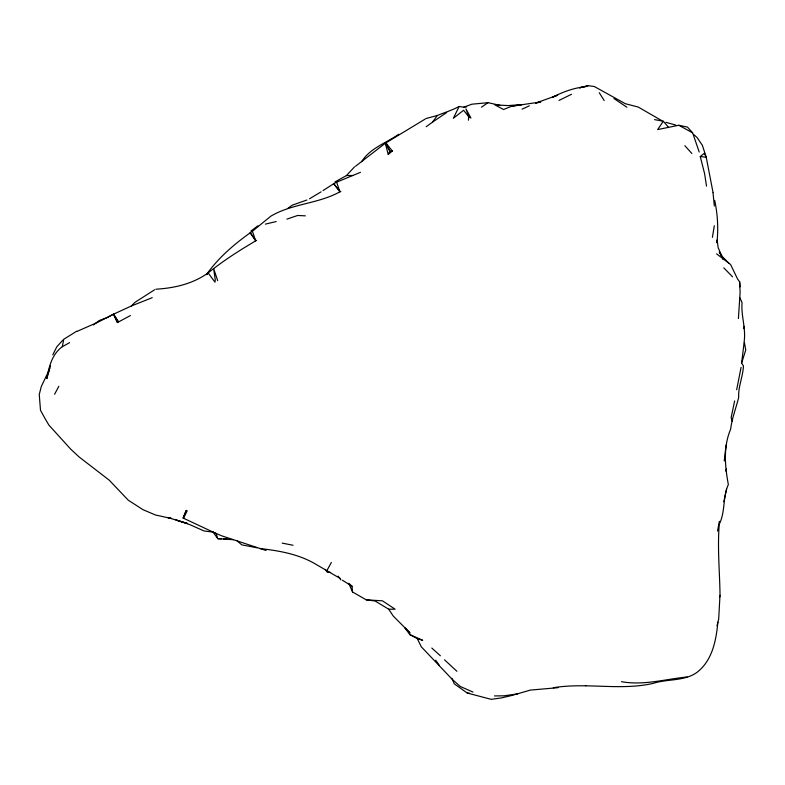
<?xml version="1.0" encoding="UTF-8"?>
<svg xmlns="http://www.w3.org/2000/svg" width="785" height="785" viewBox="0 0 785 785"><rect width="100%" height="100%" fill="white"/><g stroke="black" fill="none" stroke-linecap="round" stroke-linejoin="round"><path stroke-width="1.18" d="M409.76 632.641L409.75 634.555L417.316 638.656L422.703 640.305L409.75 634.555L405.011 627.971L409.76 632.641L393.285 616.088L388.693 609.189L375.161 601.035L366.202 599.828L352.524 591.968L348.785 583.314L352.063 586.297L352.524 591.968M720.022 594.844C719.698 571.284 717.323 547.861 719.266 524.233C725.487 511.84 722.592 497.14 728.343 484.571C724.967 466.29 723.093 446.881 730.639 429.238C731.944 418.238 736.045 408.141 738.665 397.495C738.106 386.485 743.032 376.594 743.434 365.81L741.599 363.161L744.111 342.584M738.4 318.514L740.118 292.442L739.666 281.844L737.596 279.028L730.57 264.506L716.617 253.869M717.029 240.858L716.921 242.761C718.501 228.651 717.618 214.383 714.723 200.46M719.973 595.658L718.697 619.031L716.999 625.831M724.231 460.952L726.105 445.115M743.788 328.562L744.072 326.305M717.882 622.201C716.116 640.648 712.348 660.725 696.658 672.617C683.97 681.419 667.446 678.76 653.287 683.342C620.601 690.928 586.493 682.263 553.317 687.719M468.36 120.213L468.822 116.916L465.937 108.84L470.912 118.005L468.822 116.916L463.611 110.243L453.308 118.329L459.156 106.456L463.68 107.211L466.653 106.848M712.397 237.355L714.321 225.727M736.673 389.752L741.079 367.351M717.519 531.102L719.345 521.358M49.867 367.998L46.855 378.605C48.955 366.752 51.947 354.241 62.28 346.735L63.762 339.277L76.744 331.182M77.313 331.26L97.654 322.38L113.531 314.186L117.456 322.586L113.531 314.186L131.419 305.954L152.231 297.672M734.642 400.939L731.149 417.571L732.277 421.31M726.567 489.261L723.78 501.743M719.482 597.581L720.012 595.315M155.93 289.214C174.447 288.095 192.737 283.915 208.133 272.935C223.018 260.914 239.209 250.562 255.674 240.867L252.407 231.232L270.854 216.169C292.265 203.492 318.131 203.894 339.905 191.815L340.818 191.491L340.023 191.432L333.703 183.719L323.018 190.598M725.732 471.078L726.449 468.802M50.534 365.643L48.513 371.452L48.856 370.667L41.271 386.593L39.25 394.531L40.506 410.3L44.804 418.12L48.847 425.028L70.797 449.246L79.148 456.998L109.213 480.155L128.24 500.173L143.017 509.71L155.558 515.019L171.542 518.512L167.696 517.492L187.576 523.526L175.977 519.974L189.666 524.576L204.061 530.964L213.049 532.102L221.586 535.782L266.115 550.511M183.248 518.12L186.28 510.348L182.993 517.992L216.101 533.496L217.798 538.687L233.39 539.697M741.599 363.161L745.75 349.963L744.19 341.416C746.005 328.307 740.962 315.649 742.051 302.637L739.882 297.78M355.487 166.283L385.317 143.262L388.222 154.449L389.811 151.005L385.896 142.88L425.558 118.829M183.602 518.296L187.203 510.692M52.821 354.791L56.805 346.823L62.908 340.052M54.597 394.266L58.826 386.289M206.612 274.407C218.691 257.235 235.294 243.301 252.407 231.232M668.369 127.131L663.305 121.224L657.644 129.574L678.819 125.266L687.483 127.101L692.625 132.851L699.209 152.025M426.196 126.719L432.466 122.185L437.333 115.474C444.663 112.5 452.003 110.302 459.156 106.456M361.561 161.749C370.049 148.08 386.141 143.125 398.731 134.245M206.749 274.671L208.133 272.935L214.992 282.178L215.257 279.862L213.638 268.568L217.7 280.657M334.989 181.934L346.43 175.575L354.535 166.852M131.419 305.954L134.883 302.402L154.674 289.724M388.222 154.449L392.333 151.044L385.896 142.88M706.51 186.114L704.596 173.671L700.259 156.549L704.312 153.252L706.235 157.236L713.055 192.59M93.425 324.931L99.165 320.545L107.3 317.533L113.56 314.118L118.476 321.997L130.418 315.541M250.896 231.075L257.863 225.854M432.466 122.185L446.685 112.51M287.958 208.261L292.246 205.189L306.886 200.008M481.47 107.192L488.005 102.678L499.937 105.327M309.516 198.782L321.065 191.844M62.28 346.735L69.571 342.672M336.637 182.179L333.703 183.719L339.905 191.815L336.637 182.179L360.492 172.317M558.969 100.451L571.49 94.288M588.25 85.673L579.664 87.832L588.25 85.673L594.343 86.527L625.311 103.708L638.234 107.054L661.824 120.684M522.074 109.174L529.335 105.847M511.692 106.22L503.578 109.507L494.864 104.886L508.15 105.592L522.035 104.562L511.692 106.22L540.767 101.952L535.586 103.218M463.68 107.211L471.824 104.209L488.005 102.678M535.704 103.061L557.684 95.171L552.601 97.232C563.139 91.708 574.522 87.734 586.405 86.536M286.898 219.113L297.692 215.473L305.385 215.846M558.204 687.67L530.297 690.093L512.193 695.382L501.429 697.914L491.194 699.327L467.222 693.027L454.221 683.774L451.915 678.299M426.353 118.437L437.333 115.474M265.389 224.127L276.183 221.537M517.707 693.861L504.147 695.804L494.481 695.932M687.071 676.974C665.199 679.172 643.602 685.678 621.465 681.674M585.374 685.599L586.267 685.56M346.43 175.575L352.7 175.467M388.693 609.189L395.11 609.209L382.472 600.829L366.202 599.828M392.333 151.044L389.811 151.005L385.317 143.262M221.311 538.824L217.798 538.687L213.049 532.102M223.646 538.912L227.169 539.05M467.222 693.027L469.528 693.194M700.259 156.549L706.235 157.236L702.408 145.382L697.139 137.571L693.695 134.48M256.616 240.445L255.802 240.338L250.14 232.664L255.674 240.867M325.118 569.361L327.257 571.951L330.583 572.471M259.698 548.499C278.4 550.668 297.191 553.788 313.872 563.12L340.474 578.614M654.533 119.624L663.305 121.224M257.137 547.812L241.819 544.878L237.247 541.012M282.178 543.112L293.04 545.261M113.531 314.186L118.476 321.997M665.965 122.342L675.836 125.109M472.972 692.066L460.314 686.512L452.15 679.27L421.3 646.82L417.316 638.656M678.819 125.266L692.625 132.851M626.911 107.26L613.939 98.517M342.368 580.193L352.063 586.297M439.512 665.592L435.685 660.214M431.819 648.047L440.395 655.789M456.909 671.293L444.516 659.802M729.02 263.387L721.376 255.625L719.246 251.789L723.407 259.58L718.206 247.785L717.088 239.906M723.79 267.842L732.542 276.82M684.863 145.706L691.85 153.477M338.168 576.161L340.876 579.929M599.269 92.718L604.185 100.539M327.257 571.951L326.697 570.96L331.339 562.492M713.025 192.796L714.34 206.053M739.666 281.844L740.029 286.878"/></g></svg>
